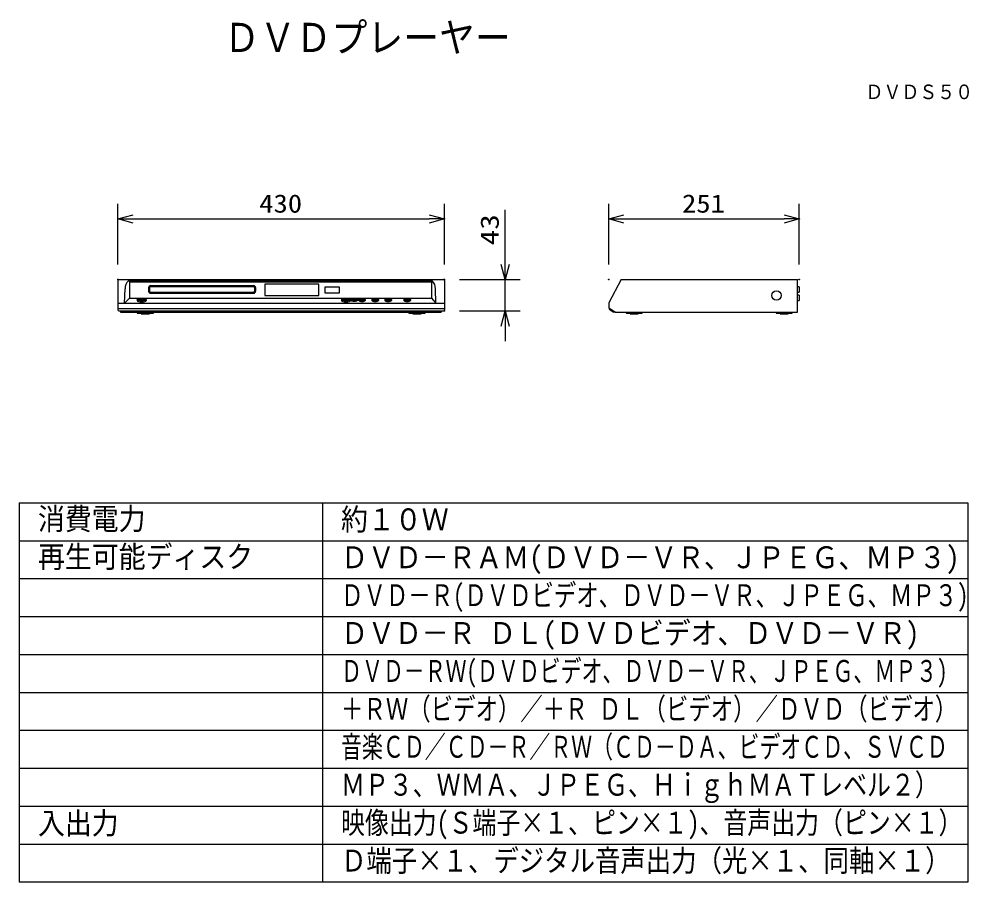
# Model space of a CAD drawing. Units: millimetres, scale not verified. Extents: x -63 to 63, y -57 to 57.
import ezdxf
from ezdxf.enums import TextEntityAlignment as Align

# ---------------------------------------------------------------- set-up
doc = ezdxf.new("R2010")
doc.units = ezdxf.units.MM
doc.header["$LTSCALE"] = 0.190236
doc.header["$PDMODE"] = 32
doc.header["$PDSIZE"] = 0.0951
for name, color, linetype in [('0-0_MOJI1', 2, 'Continuous'), ('0-1_TOUROKU', 1, 'Continuous'), ('0-2_GAIKEI', 1, 'Continuous'), ('0-3_WAKU', 3, 'Continuous'), ('0-4_DEFPOINTS', 7, 'Continuous')]:
    doc.layers.add(name, color=color, linetype=linetype)
doc.styles.add('ＭＳ ゴシック', font='')
doc.styles.get('ＭＳ ゴシック').set_extended_font_data('MS Gothic')

# ---------------------------------------------------------------- blocks, each defined once
blk = doc.blocks.new('_OPEN30')
at = {"layer": '0-3_WAKU', "color": 7}
blk.add_line((0, 0), (-1, 0), dxfattribs=at)
blk.add_lwpolyline([(-1, 0.26795), (0, 0), (-1, -0.26795)], dxfattribs=at)

msp = doc.modelspace()

# ---------------------------------------------------------------- linework, layer by layer
at = {"layer": '0-2_GAIKEI', "color": 3}
for p, q in [((15.198, 24.9144), (15.198, 32.9144)), ((40.298, 24.9144), (40.298, 32.9144)), ((17.198, 30.9144), (38.298, 30.9144))]:
    msp.add_line(p, q, dxfattribs=at)
at = {"layer": '0-2_GAIKEI', "color": 7}
for p, q in [((-49.4564, 22.8035), (-49.4564, 18.9154)), ((-49.3309, 22.9294), (-6.582, 22.9294)), ((-6.4564, 22.8035), (-6.4564, 18.9154)), ((16.8494, 22.9294), (15.198, 19.859)), ((16.8494, 22.9294), (40.0881, 22.9294)), ((40.0881, 18.6293), (40.0881, 22.9294)), ((-49.3309, 18.7895), (-6.582, 18.7895)), ((15.198, 19.859), (15.198, 19.1751)), ((15.198, 19.1751), (16.1085, 18.6293)), ((16.1085, 18.6293), (40.0881, 18.6293))]:
    msp.add_line(p, q, dxfattribs=at)
at = {"layer": '0-2_GAIKEI'}
for p, q in [((-48.0869, 22.7619), (-8.0764, 22.7619)), ((-47.9576, 22.6325), (-8.1319, 22.6325)), ((-47.9576, 22.6325), (-47.9576, 20.4896)), ((-8.1319, 22.6325), (-8.1319, 20.4896)), ((-48.5858, 19.8242), (-48.5303, 21.6903)), ((-45.4247, 21.8787), (-45.4247, 21.3784)), ((-45.2991, 21.8787), (-45.2991, 21.3784)), ((-45.1735, 22.13), (-31.5856, 22.13)), ((-45.1735, 22.0046), (-31.5856, 22.0046)), ((-31.4597, 21.8787), (-31.4597, 21.3784)), ((-31.3341, 21.8787), (-31.3341, 21.3784)), ((-7.5775, 19.8242), (-7.6328, 21.6903)), ((40.298, 21.977), (40.0881, 21.977)), ((40.298, 21.977), (40.298, 21.2606)), ((-47.9576, 20.4896), (-48.5858, 19.8242)), ((-47.9576, 20.4896), (-8.1319, 20.4896)), ((-46.9184, 20.2925), (-46.9184, 20.1568)), ((-46.9184, 20.2925), (-45.745, 20.2925)), ((-45.745, 20.2925), (-45.745, 20.1568)), ((-45.1735, 21.2532), (-31.5856, 21.2532)), ((-45.1735, 21.1271), (-31.5856, 21.1271)), ((-19.9995, 20.2925), (-19.9995, 20.1568)), ((-19.9995, 20.2925), (-18.8262, 20.2925)), ((-18.8262, 20.2925), (-18.8262, 20.1568)), ((-18.7381, 20.2925), (-17.8828, 20.2925)), ((-18.7381, 20.2925), (-18.7381, 20.1936)), ((-17.8828, 20.2925), (-17.8828, 20.1936)), ((-17.822, 20.2759), (-17.822, 20.1401)), ((-17.7339, 20.2759), (-16.8787, 20.2759)), ((-17.7339, 20.2759), (-17.7339, 20.1769)), ((-16.8787, 20.2759), (-16.8787, 20.1769)), ((-16.0096, 20.2759), (-15.1543, 20.2759)), ((-16.0096, 20.2759), (-16.0096, 20.1769)), ((-15.1543, 20.2759), (-15.1543, 20.1769)), ((-14.2851, 20.2759), (-14.2851, 20.1769)), ((-14.2851, 20.2759), (-13.4298, 20.2759)), ((-13.4298, 20.2759), (-13.4298, 20.1769)), ((-11.7851, 20.2759), (-10.9298, 20.2759)), ((-11.7851, 20.2759), (-11.7851, 20.1769)), ((-10.9298, 20.2759), (-10.9298, 20.1769)), ((-8.1319, 20.4896), (-7.5775, 19.8242)), ((40.0859, 21.2606), (40.298, 21.2606)), ((40.0859, 20.1524), (40.298, 20.1524)), ((40.298, 20.8688), (40.0881, 20.8688)), ((40.298, 20.8688), (40.298, 20.1524)), ((-49.4564, 19.8242), (-6.4564, 19.8242)), ((-49.4564, 19.1219), (-6.4564, 19.1219)), ((-49.1218, 18.7895), (-49.1218, 18.6293)), ((-6.8937, 18.7895), (-6.8937, 18.6293)), ((15.2971, 19.1154), (15.2556, 19.0085)), ((15.2556, 19.0085), (15.8667, 18.6293)), ((-49.1218, 18.6293), (-6.8937, 18.6293)), ((-46.9136, 18.6293), (-46.9136, 18.5027)), ((-46.9136, 18.5027), (-44.7982, 18.5027)), ((-46.387, 18.5027), (-46.387, 18.4132)), ((-46.387, 18.4132), (-45.3246, 18.4132)), ((-45.3246, 18.4132), (-45.3246, 18.5027)), ((-44.7982, 18.5027), (-44.7982, 18.6293)), ((16.1085, 18.6293), (15.8667, 18.6293)), ((17.4914, 18.6293), (17.4914, 18.5027)), ((17.4914, 18.5027), (19.6068, 18.5027)), ((18.018, 18.5027), (18.018, 18.4132)), ((18.018, 18.4132), (19.0804, 18.4132)), ((19.0804, 18.4132), (19.0804, 18.5027)), ((19.6068, 18.5027), (19.6068, 18.6293))]:
    msp.add_line(p, q, dxfattribs=at)
for points in [[(-30.111, 20.8034), (-22.9789, 20.8034), (-22.9789, 22.3184), (-30.111, 22.3184)], [(-22.1843, 21.1729), (-20.2626, 21.1729), (-20.2626, 21.9304), (-22.1843, 21.9304)]]:
    msp.add_lwpolyline(points, close=True, dxfattribs=at)
for points in [[(-11.1148, 18.6293), (-11.1148, 18.5027), (-8.9995, 18.5027), (-8.9995, 18.6293)], [(-10.5882, 18.5027), (-10.5882, 18.4132), (-9.5258, 18.4132), (-9.5258, 18.5027)], [(37.2523, 18.6293), (37.2523, 18.5027), (39.3677, 18.5027), (39.3677, 18.6293)], [(37.7789, 18.5027), (37.7789, 18.4132), (38.8413, 18.4132), (38.8413, 18.5027)]]:
    msp.add_lwpolyline(points, dxfattribs=at)
msp.add_circle((37.3073, 20.8244), 0.6246, dxfattribs=at)
at = {"layer": '0-2_GAIKEI', "color": 7}
for centre, radius, start, end in [((-49.3301, 22.803), 0.1264, 90.36977, 179.7908), ((-6.5829, 22.8028), 0.1265, 0.28919, 89.60382), ((-49.3304, 18.9156), 0.1261, 180.07219, 269.76724), ((-6.5826, 18.9158), 0.1262, 270.25904, 359.84796)]:
    msp.add_arc(centre, radius, start, end, dxfattribs=at)
at = {"layer": '0-2_GAIKEI'}
for centre, radius, start, end in [((-47.2127, 21.7727), 1.3201, 131.46931, 183.57663), ((-8.9513, 21.7721), 1.3211, 356.45155, 48.52396), ((-45.1734, 21.8788), 0.2513, 90.01728, 180.0095), ((-45.1731, 21.3787), 0.2516, 180.05906, 269.91416), ((-45.1731, 21.3792), 0.126, 180.3603, 269.80072), ((-45.1729, 21.8785), 0.1261, 90.26709, 179.89348), ((-31.5856, 21.8786), 0.2515, 0.03619, 89.99058), ((-31.586, 21.8783), 0.1263, 0.17455, 89.82545), ((-31.5858, 21.3794), 0.1261, 270.10746, 359.57096), ((-31.5859, 21.3789), 0.2518, 270.078, 359.89523)]:
    msp.add_arc(centre, radius, start, end, dxfattribs=at)
for centre, major_axis in [((-46.3317, 20.2925), (0.5867, -0.0044)), ((-19.4129, 20.2925), (0.5867, -0.0044)), ((-18.3104, 20.2925), (0.4276, -0.0032)), ((-17.3063, 20.2759), (0.4276, -0.0032)), ((-15.5819, 20.2759), (0.4276, -0.0032)), ((-13.8575, 20.2759), (0.4276, -0.0032)), ((-11.3575, 20.2759), (0.4276, -0.0032))]:
    msp.add_ellipse(centre, major_axis=major_axis, ratio=0.294272, dxfattribs=at)
for centre, major_axis in [((-46.3316, 20.1568), (0.5866, 0)), ((-19.4128, 20.1568), (0.5866, 0)), ((-18.3104, 20.1936), (0.4276, 0)), ((-17.3062, 20.1769), (0.4276, 0)), ((-15.5819, 20.1769), (0.4276, 0)), ((-13.8574, 20.1769), (0.4276, 0)), ((-11.3574, 20.1769), (0.4276, 0))]:
    msp.add_ellipse(centre, major_axis=major_axis, ratio=0.315115, start_param=3.14181021, end_param=6.28340286, dxfattribs=at)
at = {"layer": '0-3_WAKU'}
for p, q in [((-49.4564, 24.9144), (-49.4564, 32.9144)), ((-6.4564, 24.9144), (-6.4564, 32.9144)), ((1.5437, 24.9294), (1.5437, 32.096)), ((-47.4564, 30.9144), (-8.4564, 30.9144)), ((-4.4564, 22.9294), (3.5437, 22.9294)), ((1.5437, 18.7895), (1.5437, 22.9294)), ((-4.4564, 18.7895), (3.5437, 18.7895)), ((1.5437, 16.7895), (1.5437, 14.7895))]:
    msp.add_line(p, q, dxfattribs=at)
at = {"layer": '0-3_WAKU', "color": 4}
for p, q in [((-62.5001, -6.5), (-62.5001, -56.5001)), ((-62.5001, -6.5), (62.5001, -6.5)), ((-22.5, -6.5), (-22.5, -56.5001)), ((62.5001, -6.5), (62.5001, -56.5001)), ((62.5001, -56.5001), (-62.5001, -56.5001))]:
    msp.add_line(p, q, dxfattribs=at)
at = {"layer": '0-3_WAKU', "color": 1}
for p, q in [((-62.5001, -11.5), (62.5001, -11.5)), ((-62.5001, -16.5), (62.5001, -16.5)), ((-62.5001, -21.5), (62.5001, -21.5)), ((-62.5001, -26.5), (62.5001, -26.5)), ((-62.5001, -31.5001), (62.5001, -31.5001)), ((-62.5001, -36.5001), (62.5001, -36.5001)), ((-62.5001, -41.5001), (62.5001, -41.5001)), ((-62.5001, -46.5001), (62.5001, -46.5001)), ((-62.5001, -51.5001), (62.5001, -51.5001))]:
    msp.add_line(p, q, dxfattribs=at)
at = {"layer": '0-3_WAKU', "color": 7}
for p in [(40.298, 30.9144), (15.198, 22.9144), (40.298, 22.9144)]:
    msp.add_point(p, dxfattribs=at)
at = {"layer": '0-4_DEFPOINTS'}
for p in [(-6.4564, 30.9144), (-49.4564, 22.9144), (-6.4564, 22.9294), (-6.4564, 22.9144), (1.5437, 22.9294), (-6.4564, 18.7895)]:
    msp.add_point(p, dxfattribs=at)

# ---------------------------------------------------------------- block references
at = {"layer": '0-2_GAIKEI', "xscale": 2, "yscale": 2, "rotation": 180}
msp.add_blockref('_OPEN30', (15.198, 30.9144), dxfattribs=at)
at = {"layer": '0-2_GAIKEI', "xscale": 2, "yscale": 2}
msp.add_blockref('_OPEN30', (40.298, 30.9144), dxfattribs=at)
at = {"layer": '0-3_WAKU', "xscale": 2, "yscale": 2}
for p, rotation in [((-49.4564, 30.9144), 180), ((1.5437, 22.9294), 270), ((1.5437, 18.7895), 90)]:
    msp.add_blockref('_OPEN30', p, dxfattribs=dict(at, rotation=rotation))
msp.add_blockref('_OPEN30', (-6.4564, 30.9144), dxfattribs=at)

# ---------------------------------------------------------------- texts
at = {"layer": '0-0_MOJI1', "style": 'ＭＳ ゴシック'}
for s, height, width, p in [('ＤＶＤプレーヤー', 3.848, 0.9, (-35.5001, 51.7599)), ('消費電力', 2.887, 0.9, (-60.0001, -10.93)), ('約１０Ｗ', 2.887, 0.9, (-20.0694, -10.9989)), ('再生可能ディスク', 2.887, 0.9, (-60.0001, -15.93)), ('ＤＶＤ－ＲＡＭ(ＤＶＤ－ＶＲ、ＪＰＥＧ、ＭＰ３)', 2.886, 0.9, (-20.0694, -15.9989)), ('ＤＶＤ－Ｒ(ＤＶＤビデオ、ＤＶＤ－ＶＲ、ＪＰＥＧ、ＭＰ３)', 2.886, 0.75, (-20.0694, -20.9989)), ('ＤＶＤ－Ｒ ＤＬ(ＤＶＤビデオ、ＤＶＤ－ＶＲ)', 2.887, 0.9, (-20.0694, -25.9852)), ('ＤＶＤ－ＲＷ(ＤＶＤビデオ、ＤＶＤ－ＶＲ、ＪＰＥＧ、ＭＰ３)', 2.886, 0.7, (-20.0694, -30.9852)), ('＋ＲＷ（ビデオ）／＋Ｒ ＤＬ（ビデオ）／ＤＶＤ（ビデオ）', 2.886, 0.75, (-20.0694, -35.9852)), ('音楽ＣＤ／ＣＤ－Ｒ／ＲＷ（ＣＤ－ＤＡ、ビデオＣＤ、ＳＶＣＤ', 2.887, 0.7, (-20.0694, -40.9852)), ('ＭＰ３、ＷＭＡ、ＪＰＥＧ、ＨｉｇｈＭＡＴレベル２）', 2.887, 0.8, (-20.0694, -45.9852)), ('入出力', 2.887, 0.9, (-60.0001, -51.0552)), ('映像出力(Ｓ端子×１、ピン×１)、音声出力（ピン×１）', 2.887, 0.8, (-20.0694, -50.9852)), ('Ｄ端子×１、デジタル音声出力（光×１、同軸×１）', 2.887, 0.85, (-20.0694, -55.9852))]:
    msp.add_text(s, height=height, dxfattribs=dict(at, width=width)).set_placement(p, align=Align.BOTTOM_LEFT)
at = {"layer": '0-1_TOUROKU', "style": 'ＭＳ ゴシック', "width": 0.9}
msp.add_text('ＤＶＤＳ５０', height=1.925, dxfattribs=at).set_placement((49.0334, 46.13), align=Align.BOTTOM_LEFT)
at = {"layer": '0-2_GAIKEI', "color": 3, "style": 'ＭＳ ゴシック', "width": 1.15}
msp.add_text('251', height=2.406, dxfattribs=at).set_placement((24.8609, 31.024), align=Align.BOTTOM_LEFT)
at = {"layer": '0-3_WAKU', "style": 'ＭＳ ゴシック', "width": 1.15}
msp.add_text('430', height=2.406, dxfattribs=at).set_placement((-30.8435, 31.024), align=Align.BOTTOM_LEFT)
at = {"layer": '0-3_WAKU', "style": 'ＭＳ ゴシック', "width": 1.25}
msp.add_text('43', height=2.406, rotation=90, dxfattribs=at).set_placement((1.4341, 27.4458), align=Align.BOTTOM_LEFT)

doc.saveas('drawing.dxf')
